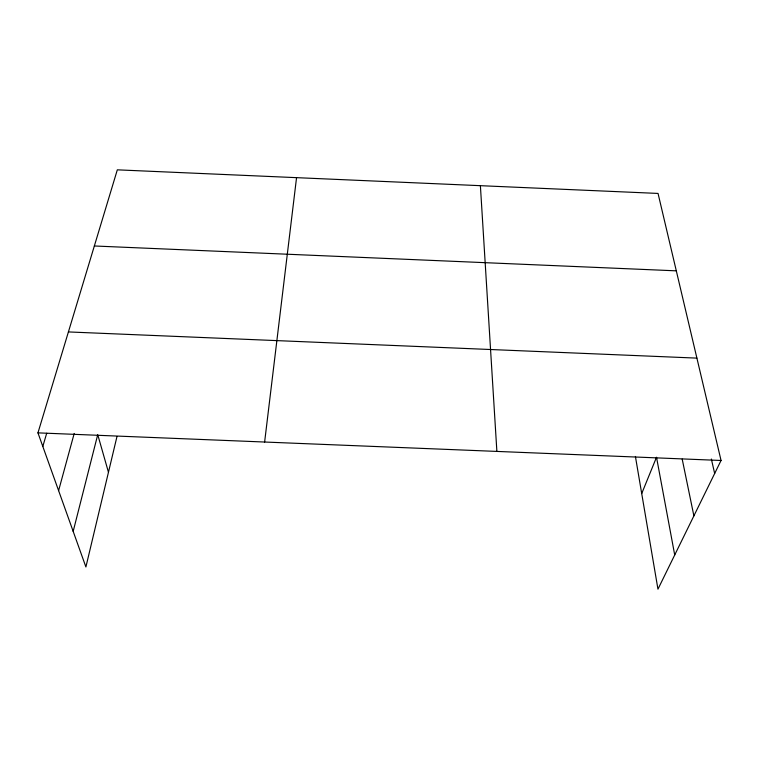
<?xml version="1.0" encoding="UTF-8"?>
<svg xmlns="http://www.w3.org/2000/svg" width="759" height="759" viewBox="0 0 759 759"><rect width="100%" height="100%" fill="white"/><g stroke="black" fill="none" stroke-linecap="round" stroke-linejoin="round"><path stroke-width="1.14" d="M264.625 442.032L296.551 177.653M116.962 436.596L85.9 566.964L37.95 432.867L117.322 169.836L658.044 193.431L721.05 460.476L657.958 589.164L635.406 456.444M73.177 531.376L97.731 434.651M58.604 490.637L74.211 433.446M42.808 446.463L46.697 433.266M641.716 493.568L656.516 457.241L674.713 554.981M37.95 432.867L721.05 460.476M68.405 331.93L696.895 358.115M94.344 245.982L676.307 270.84M98.044 435.732L108.461 472.259M711.354 459.024L714.665 473.502M682.199 459.11L693.887 515.873M480.39 185.68L496.879 451.415"/></g></svg>
